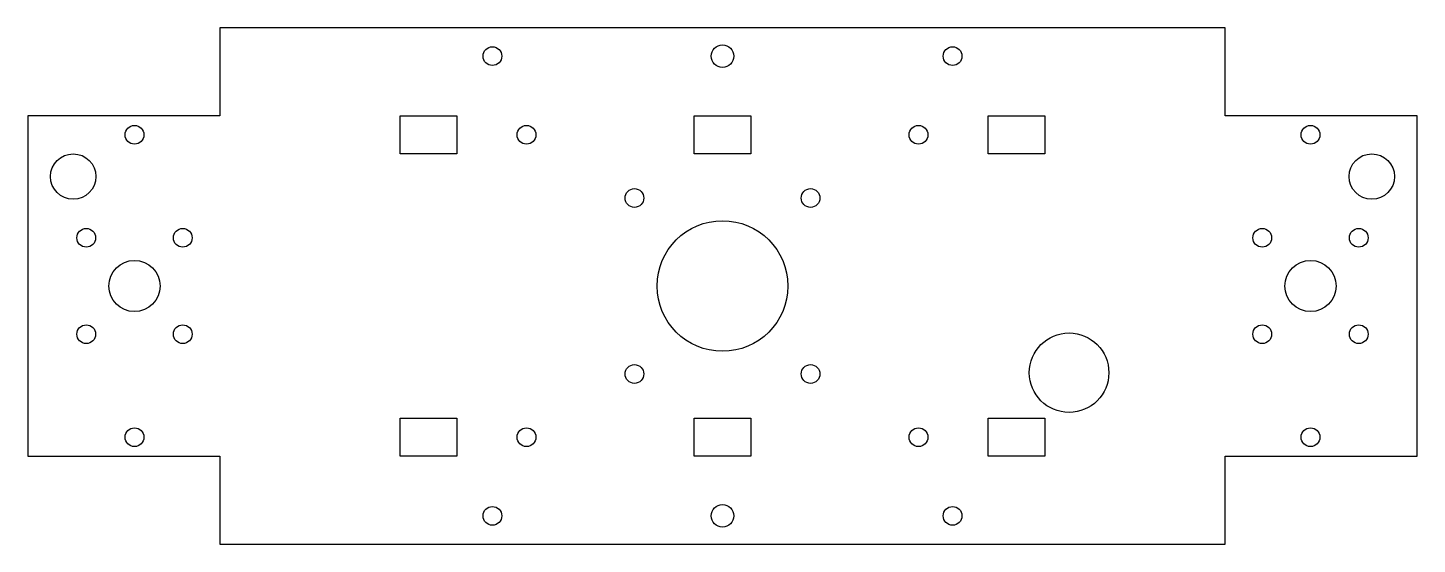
# Model space of a CAD drawing. Header units: millimetres. Extents: x -122 to 122, y -46 to 46.
import ezdxf

# ---------------------------------------------------------------- set-up
doc = ezdxf.new("R2010")
doc.units = ezdxf.units.MM

msp = doc.modelspace()

# ---------------------------------------------------------------- linework, layer by layer
for points in [[(88.5, 30), (88.5, 45.5), (-88.5, 45.5), (-88.5, 30), (-122.28, 30), (-122.28, -30), (-88.5, -30), (-88.5, -45.5), (88.5, -45.5), (88.5, -30), (122.28, -30), (122.28, 30)], [(-46.75, 30), (-46.75, 23.28), (-56.75, 23.28), (-56.75, 30)], [(5, 30), (5, 23.28), (-5, 23.28), (-5, 30)], [(46.75, 23.28), (46.75, 30), (56.75, 30), (56.75, 23.28)], [(-46.75, -23.28), (-46.75, -30), (-56.75, -30), (-56.75, -23.28)], [(-5, -30), (-5, -23.28), (5, -23.28), (5, -30)], [(46.75, -30), (46.75, -23.28), (56.75, -23.28), (56.75, -30)]]:
    msp.add_lwpolyline(points, close=True)
for centre, radius in [((-40.5, 40.5), 1.65), ((0, 40.5), 2), ((40.5, 40.5), 1.65), ((-103.5, 26.64), 1.65), ((-34.5, 26.64), 1.65), ((34.5, 26.64), 1.65), ((103.5, 26.64), 1.65), ((-114.28, 19.28), 4), ((114.28, 19.28), 4), ((-15.5, 15.5), 1.65), ((15.5, 15.5), 1.65), ((-111.99, 8.49), 1.65), ((-95.01, 8.49), 1.65), ((0, 0), 11.5), ((95.01, 8.49), 1.65), ((111.99, 8.49), 1.65), ((-103.5, 0), 4.5), ((103.5, 0), 4.5), ((-111.99, -8.49), 1.65), ((-95.01, -8.49), 1.65), ((95.01, -8.49), 1.65), ((111.99, -8.49), 1.65), ((61, -15.28), 7), ((-15.5, -15.5), 1.65), ((15.5, -15.5), 1.65), ((-103.5, -26.64), 1.65), ((-34.5, -26.64), 1.65), ((34.5, -26.64), 1.65), ((103.5, -26.64), 1.65), ((-40.5, -40.5), 1.65), ((0, -40.5), 2), ((40.5, -40.5), 1.65)]:
    msp.add_circle(centre, radius)

doc.saveas('drawing.dxf')
